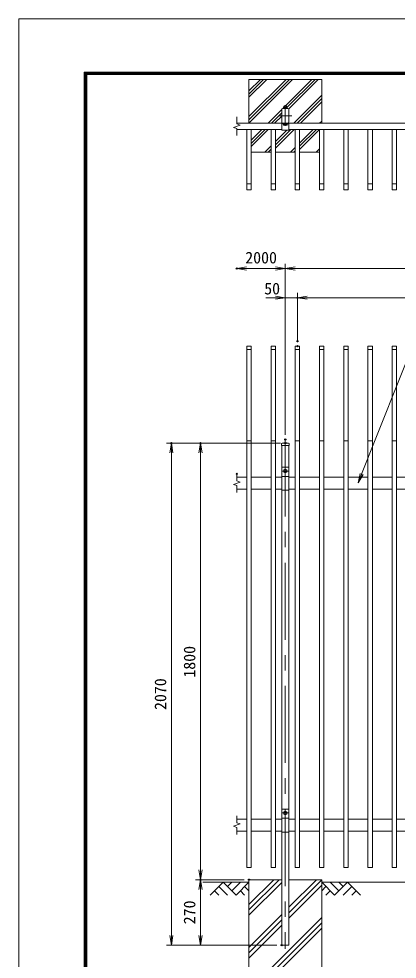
# Model space of a CAD drawing. Units: millimetres, scale not verified. Extents: x -4200 to 4200, y -2970 to 2970.
# Drawn here: x -4200 to -2639, y -908 to 2970 of the extents above; entities that cross this region are included whole.
import ezdxf
from ezdxf.enums import TextEntityAlignment as Align

# ---------------------------------------------------------------- set-up
doc = ezdxf.new("R2010")
doc.units = ezdxf.units.MM
doc.header["$LTSCALE"] = 10
doc.header["$PDMODE"] = 32
doc.header["$PDSIZE"] = 5
doc.linetypes.add('USER1', pattern=[50.8, 31.75, -6.35, 6.35, -6.35])
for name, color, linetype, lineweight in [('0-0_D-BMK', 2, 'USER1', 13), ('0-1_D-BGD', 7, 'Continuous', 18), ('0-2_D-STR4', 7, 'Continuous', 18), ('0-3_D-DCR-HCH', 7, 'Continuous', 13), ('0-4_D-STR3', 3, 'Continuous', 13), ('0-5_D-STR1', 1, 'Continuous', 18), ('0-6_D-STR-DIM', 7, 'Continuous', 13), ('0-7_0', 7, 'Continuous', 18), ('0-A_D-STR-TXT', 7, 'Continuous', 13), ('0-B_D-TTL', 7, 'Continuous', 18)]:
    doc.layers.add(name, color=color, linetype=linetype, lineweight=lineweight)
doc.layers.add('0-8_Defpoints', color=253, linetype='Continuous')
doc.styles.add('ＭＳ ゴシック', font='')
doc.styles.get('ＭＳ ゴシック').set_extended_font_data('MS Gothic')

# ---------------------------------------------------------------- blocks, each defined once
blk = doc.blocks.new('_Open')
at = {"layer": '0-7_0'}
blk.add_line((-10, 1.667), (0, 0), dxfattribs=at)
blk.add_lwpolyline([(-10, -1.667), (0, 0), (-10, 0)], dxfattribs=at)

msp = doc.modelspace()

# ---------------------------------------------------------------- linework, layer by layer
at = {"layer": '0-0_D-BMK'}
for p, q in [((-3127.26, 2720.01), (-3074.26, 2720.01)), ((-3100.76, 2611.51), (-3100.76, 2528.51)), ((-3127.26, 2570.01), (-3074.26, 2570.01)), ((-3100.76, 1235.01), (-3100.76, -864.99)), ((-3100.76, 1235.01), (-3100.76, -864.99)), ((-3088.26, 1105.01), (-3113.26, 1105.01)), ((-3100.76, 1115.01), (-3100.76, 1095.01)), ((-3088.26, -304.99), (-3113.26, -304.99)), ((-3100.76, -294.99), (-3100.76, -314.99))]:
    msp.add_line(p, q, dxfattribs=at)
at = {"layer": '0-1_D-BGD'}
for p, q in [((-3250.76, -589.99), (-3441.6, -589.99)), ((-1250.76, -589.99), (-2950.76, -589.99))]:
    msp.add_line(p, q, dxfattribs=at)
at = {"layer": '0-2_D-STR4'}
for p, q in [((-3250.76, -579.99), (-3250.76, -1079.99)), ((-3115.76, -579.99), (-3250.76, -579.99)), ((-2950.76, -579.99), (-3085.76, -579.99)), ((-2950.76, -579.99), (-2950.76, -1079.99))]:
    msp.add_line(p, q, dxfattribs=at)
at = {"layer": '0-3_D-DCR-HCH'}
for p, q in [((-3250.76, -704.34), (-3126.41, -579.99)), ((-3250.76, -682.25), (-3148.51, -579.99)), ((-3085.76, -694.02), (-2971.73, -579.99)), ((-3085.76, -716.12), (-2950.76, -581.12)), ((-3357.18, -589.99), (-3410.4, -643.21)), ((-3374.92, -607.73), (-3339.28, -643.21)), ((-3357.18, -589.99), (-3303.97, -643.21)), ((-3339.45, -607.73), (-3321.71, -589.99)), ((-3321.71, -625.47), (-3286.24, -589.99)), ((-3303.97, -643.21), (-3250.76, -589.99)), ((-3268.5, -607.73), (-3250.76, -625.39)), ((-3250.76, -726.44), (-3115.76, -591.44)), ((-3085.76, -738.22), (-2950.76, -603.22)), ((-2897.55, -643.21), (-2950.76, -589.99)), ((-2933.02, -607.73), (-2950.76, -625.39)), ((-2879.81, -625.47), (-2915.29, -589.99)), ((-2844.34, -589.99), (-2897.55, -643.21)), ((-2861.98, -607.82), (-2879.81, -589.99)), ((-2826.6, -607.73), (-2862.24, -643.21)), ((-2844.34, -589.99), (-2791.12, -643.21)), ((-3392.66, -625.47), (-3374.84, -643.21)), ((-3286.24, -625.47), (-3268.42, -643.21)), ((-2915.29, -625.47), (-2933.1, -643.21)), ((-2808.86, -625.47), (-2826.68, -643.21)), ((-3250.76, -859.02), (-3115.76, -724.02)), ((-3250.76, -1035.8), (-2950.76, -735.8)), ((-3250.76, -881.12), (-3115.76, -746.12)), ((-3250.76, -1057.9), (-2950.76, -757.9)), ((-3250.76, -903.22), (-3115.76, -768.22)), ((-3250.76, -1079.99), (-2950.76, -779.99))]:
    msp.add_line(p, q, dxfattribs=at)
at = {"layer": '0-4_D-STR3'}
for p, q in [((-3108.8, 2601.01), (-3108.8, 2605.51)), ((-3106.93, 2606.51), (-3094.59, 2606.51)), ((-3106.93, 2606.51), (-3094.59, 2606.51)), ((-3106.93, 2600.01), (-3094.59, 2600.01)), ((-3106.93, 2600.01), (-3094.59, 2600.01)), ((-3104.75, 2605.51), (-3104.75, 2601.01)), ((-3096.65, 2605.51), (-3096.65, 2601.01)), ((-3092.6, 2601.01), (-3092.6, 2605.51)), ((-3108.86, 2536.81), (-3092.66, 2536.81)), ((-3108.86, 2532.31), (-3108.86, 2536.81)), ((-3106.99, 2531.31), (-3094.65, 2531.31)), ((-3104.81, 2532.31), (-3104.81, 2536.81)), ((-3096.71, 2532.31), (-3096.71, 2536.81)), ((-3092.66, 2532.31), (-3092.66, 2536.81)), ((-3115.76, 1119.01), (-3115.76, 1025.81)), ((-3113.76, 1121.01), (-3087.76, 1121.01)), ((-3085.76, 1119.01), (-3085.76, 1025.81)), ((-3115.76, 1083.21), (-3085.76, 1083.21)), ((-3115.76, 1025.81), (-3085.76, 1025.81)), ((-3115.76, -290.99), (-3115.76, -384.19)), ((-3113.76, -288.99), (-3087.76, -288.99)), ((-3085.76, -290.99), (-3085.76, -384.19)), ((-3115.76, -326.79), (-3085.76, -326.79)), ((-3115.76, -384.19), (-3085.76, -384.19))]:
    msp.add_line(p, q, dxfattribs=at)
for points in [[(-3094.26, 1108.76), (-3100.76, 1112.51), (-3107.26, 1108.76), (-3107.26, 1101.25), (-3100.76, 1097.5), (-3094.26, 1101.25)], [(-3094.26, -301.24), (-3100.76, -297.49), (-3107.26, -301.24), (-3107.26, -308.75), (-3100.76, -312.5), (-3094.26, -308.75)]]:
    msp.add_lwpolyline(points, close=True, dxfattribs=at)
for centre in [(-3100.76, 1105.01), (-3100.76, -304.99)]:
    msp.add_circle(centre, 6.25, dxfattribs=at)
for centre, radius, start, end in [((-3106.77, 2603.97), 2.54, 37.21089, 142.78911), ((-3106.77, 2602.54), 2.54, 217.21089, 322.78911), ((-3107.64, 2606.88), 0.5, 279.83916, 352.83194), ((-3100.7, 2606.01), 6.5, 7.16806, 172.83194), ((-3100.7, 2597.8), 8.7, 62.26063, 117.73937), ((-3100.7, 2608.71), 8.7, 242.26063, 297.73937), ((-3094.62, 2603.96), 2.55, 37.42505, 142.57495), ((-3094.62, 2602.56), 2.55, 217.42505, 322.57495), ((-3093.75, 2606.88), 0.5, 187.16806, 253.42019), ((-3106.84, 2533.84), 2.54, 217.21089, 322.78911), ((-3100.76, 2540.01), 8.7, 242.26063, 297.73937), ((-3094.69, 2533.86), 2.55, 217.42505, 322.57495), ((-3113.76, 1119.01), 2, 90, 180), ((-3087.76, 1119.01), 2, 0, 90), ((-3113.76, -290.99), 2, 90, 180), ((-3087.76, -290.99), 2, 0, 90)]:
    msp.add_arc(centre, radius, start, end, dxfattribs=at)
at = {"layer": '0-5_D-STR1'}
for p, q in [((-3090.36, 2600.01), (-3111.16, 2600.01)), ((-3115.76, 2595.41), (-3115.76, 2544.61)), ((-3085.76, 2544.61), (-3085.76, 2595.41)), ((-900.76, 2540.01), (-3300.76, 2540.01)), ((-3085.76, 2536.81), (-3115.76, 2536.81)), ((-3111.16, 2540.01), (-3090.36, 2540.01)), ((-3085.76, 2510.81), (-3085.76, 2540.01)), ((-3115.76, 2514.01), (-3300.76, 2514.01)), ((-3241.76, 2514.01), (-3259.76, 2514.01)), ((-3259.76, 2264.76), (-3259.76, 2514.01)), ((-3241.76, 2264.76), (-3241.76, 2514.01)), ((-3141.76, 2514.01), (-3159.76, 2514.01)), ((-3159.76, 2264.76), (-3159.76, 2514.01)), ((-3141.76, 2264.76), (-3141.76, 2514.01)), ((-1115.76, 2514.01), (-3085.76, 2514.01)), ((-3041.76, 2514.01), (-3059.76, 2514.01)), ((-3059.76, 2264.76), (-3059.76, 2514.01)), ((-3041.76, 2264.76), (-3041.76, 2514.01)), ((-2941.76, 2514.01), (-2959.76, 2514.01)), ((-2959.76, 2264.76), (-2959.76, 2514.01)), ((-2941.76, 2514.01), (-2959.76, 2514.01)), ((-2959.76, 2264.76), (-2959.76, 2514.01)), ((-2941.76, 2264.76), (-2941.76, 2514.01)), ((-2941.76, 2264.76), (-2941.76, 2514.01)), ((-2841.76, 2514.01), (-2859.76, 2514.01)), ((-2859.76, 2264.76), (-2859.76, 2514.01)), ((-2841.76, 2264.76), (-2841.76, 2514.01)), ((-2741.76, 2514.01), (-2759.76, 2514.01)), ((-2759.76, 2264.76), (-2759.76, 2514.01)), ((-2741.76, 2264.76), (-2741.76, 2514.01)), ((-2641.76, 2514.01), (-2659.76, 2514.01)), ((-2659.76, 2264.76), (-2659.76, 2514.01)), ((-2641.76, 2264.76), (-2641.76, 2514.01)), ((-3241.76, 2289.01), (-3259.76, 2289.01)), ((-3141.76, 2289.01), (-3159.76, 2289.01)), ((-3041.76, 2289.01), (-3059.76, 2289.01)), ((-2941.76, 2289.01), (-2959.76, 2289.01)), ((-2941.76, 2289.01), (-2959.76, 2289.01)), ((-2841.76, 2289.01), (-2859.76, 2289.01)), ((-2741.76, 2289.01), (-2759.76, 2289.01)), ((-2641.76, 2289.01), (-2659.76, 2289.01)), ((-3241.76, 2264.76), (-3259.76, 2264.76)), ((-3141.76, 2264.76), (-3159.76, 2264.76)), ((-3041.76, 2264.76), (-3059.76, 2264.76)), ((-2941.76, 2264.76), (-2959.76, 2264.76)), ((-2941.76, 2264.76), (-2959.76, 2264.76)), ((-2841.76, 2264.76), (-2859.76, 2264.76)), ((-2741.76, 2264.76), (-2759.76, 2264.76)), ((-2641.76, 2264.76), (-2659.76, 2264.76)), ((-3259.76, 1620.01), (-3241.76, 1620.01)), ((-3241.76, 1605.72), (-3259.76, 1605.72)), ((-3241.76, 1620.01), (-3241.76, -529.99)), ((-3159.76, 1620.01), (-3141.76, 1620.01)), ((-3141.76, 1605.72), (-3159.76, 1605.72)), ((-3141.76, 1620.01), (-3141.76, -529.99)), ((-3059.76, 1620.01), (-3041.76, 1620.01)), ((-3041.76, 1605.72), (-3059.76, 1605.72)), ((-3041.76, 1620.01), (-3041.76, -529.99)), ((-2959.76, 1620.01), (-2941.76, 1620.01)), ((-2941.76, 1605.72), (-2959.76, 1605.72)), ((-2941.76, 1620.01), (-2941.76, -529.99)), ((-2859.76, 1620.01), (-2841.76, 1620.01)), ((-2841.76, 1605.72), (-2859.76, 1605.72)), ((-2841.76, 1620.01), (-2841.76, -529.99)), ((-2759.76, 1620.01), (-2741.76, 1620.01)), ((-2741.76, 1605.72), (-2759.76, 1605.72)), ((-2741.76, 1620.01), (-2741.76, -529.99)), ((-2659.76, 1620.01), (-2641.76, 1620.01)), ((-2641.76, 1605.72), (-2659.76, 1605.72)), ((-2641.76, 1620.01), (-2641.76, -529.99)), ((-3259.76, 1230.01), (-3241.76, 1230.01)), ((-3159.76, 1230.01), (-3141.76, 1230.01)), ((-3117.01, 1217.01), (-3117.01, 1210.01)), ((-3117.01, 1210.01), (-3084.51, 1210.01)), ((-3115.76, 1210.01), (-3115.76, 1119.01)), ((-3100.76, 1223.01), (-3114.01, 1220.01)), ((-3114.01, 1220.01), (-3087.51, 1220.01)), ((-3100.76, 1223.01), (-3087.51, 1220.01)), ((-3085.76, 1119.01), (-3085.76, 1210.01)), ((-3084.51, 1217.01), (-3084.51, 1210.01)), ((-3059.76, 1230.01), (-3041.76, 1230.01)), ((-2959.76, 1230.01), (-2941.76, 1230.01)), ((-2859.76, 1230.01), (-2841.76, 1230.01)), ((-2759.76, 1230.01), (-2741.76, 1230.01)), ((-2659.76, 1230.01), (-2641.76, 1230.01)), ((-3300.76, 1080.01), (-3259.76, 1080.01)), ((-3241.76, 1080.01), (-3159.76, 1080.01)), ((-3141.76, 1080.01), (-3115.76, 1080.01)), ((-3085.76, 1080.01), (-3059.76, 1080.01)), ((-3041.76, 1080.01), (-2959.76, 1080.01)), ((-2941.76, 1080.01), (-2859.76, 1080.01)), ((-2841.76, 1080.01), (-2759.76, 1080.01)), ((-2741.76, 1080.01), (-2659.76, 1080.01)), ((-2641.76, 1080.01), (-2559.76, 1080.01)), ((-3300.76, 1030.01), (-3259.76, 1030.01)), ((-3241.76, 1030.01), (-3159.76, 1030.01)), ((-3141.76, 1030.01), (-3115.76, 1030.01)), ((-3115.76, 1025.81), (-3115.76, -290.99)), ((-3085.76, 1030.01), (-3059.76, 1030.01)), ((-3085.76, 1025.81), (-3085.76, -290.99)), ((-3041.76, 1030.01), (-2959.76, 1030.01)), ((-2941.76, 1030.01), (-2859.76, 1030.01)), ((-2841.76, 1030.01), (-2759.76, 1030.01)), ((-2741.76, 1030.01), (-2659.76, 1030.01)), ((-2641.76, 1030.01), (-2559.76, 1030.01)), ((-3300.76, -329.99), (-3259.76, -329.99)), ((-3241.76, -329.99), (-3159.76, -329.99)), ((-3141.76, -329.99), (-3115.76, -329.99)), ((-3085.76, -329.99), (-3059.76, -329.99)), ((-3041.76, -329.99), (-2959.76, -329.99)), ((-2941.76, -329.99), (-2859.76, -329.99)), ((-2841.76, -329.99), (-2759.76, -329.99)), ((-2741.76, -329.99), (-2659.76, -329.99)), ((-2641.76, -329.99), (-2559.76, -329.99)), ((-3300.76, -379.99), (-3259.76, -379.99)), ((-3241.76, -379.99), (-3159.76, -379.99)), ((-3141.76, -379.99), (-3115.76, -379.99)), ((-3115.76, -384.19), (-3115.76, -849.99)), ((-3085.76, -379.99), (-3059.76, -379.99)), ((-3085.76, -384.19), (-3085.76, -849.99)), ((-3041.76, -379.99), (-2959.76, -379.99)), ((-2941.76, -379.99), (-2859.76, -379.99)), ((-2841.76, -379.99), (-2759.76, -379.99)), ((-2741.76, -379.99), (-2659.76, -379.99)), ((-2641.76, -379.99), (-2559.76, -379.99)), ((-3115.76, -849.99), (-3085.76, -849.99))]:
    msp.add_line(p, q, dxfattribs=at)
for points in [[(-3085.76, 2510.81), (-3115.76, 2510.81), (-3115.76, 2540.01)], [(-3259.76, 1620.01), (-3259.76, -529.99), (-3241.76, -529.99)], [(-3159.76, 1620.01), (-3159.76, -529.99), (-3141.76, -529.99)], [(-3059.76, 1620.01), (-3059.76, -529.99), (-3041.76, -529.99)], [(-2959.76, 1620.01), (-2959.76, -529.99), (-2941.76, -529.99)], [(-2859.76, 1620.01), (-2859.76, -529.99), (-2841.76, -529.99)], [(-2759.76, 1620.01), (-2759.76, -529.99), (-2741.76, -529.99)], [(-2659.76, 1620.01), (-2659.76, -529.99), (-2641.76, -529.99)]]:
    msp.add_lwpolyline(points, dxfattribs=at)
for centre, radius, start, end in [((-3111.16, 2595.41), 4.6, 90, 180), ((-3090.36, 2595.41), 4.6, 0, 90), ((-3111.16, 2544.61), 4.6, 180, 270), ((-3090.36, 2544.61), 4.6, 270, 0), ((-3114.01, 1217.01), 3, 90, 180), ((-3087.51, 1217.01), 3, 0, 90)]:
    msp.add_arc(centre, radius, start, end, dxfattribs=at)
at = {"layer": '0-6_D-STR-DIM'}
for p, q in [((-3300.76, 2565.34), (-3300.76, 2536.53)), ((-3313.97, 2522.1), (-3287.55, 2531.72)), ((-3300.76, 2517.29), (-3313.97, 2522.1)), ((-3287.55, 2531.72), (-3300.76, 2536.53)), ((-3300.76, 2517.29), (-3300.76, 2488.48)), ((-3100.76, 1940.01), (-3300.76, 1940.01)), ((-3100.76, 1255.01), (-3100.76, 1960.01)), ((-3100.76, 1255.01), (-3100.76, 1960.01)), ((-3100.76, 1940.01), (-1100.76, 1940.01)), ((-3100.76, 1255.01), (-3100.76, 1840.01)), ((-3050.76, 1640.01), (-3050.76, 1840.01)), ((-3050.76, 1660.01), (-3050.76, 1840.01)), ((-3140.76, 1820.01), (-3180.76, 1820.01)), ((-3100.76, 1820.01), (-3050.76, 1820.01)), ((-3050.76, 1820.01), (-1150.76, 1820.01)), ((-3010.76, 1820.01), (-2970.76, 1820.01)), ((-3120.76, 1220.01), (-3590.76, 1220.01)), ((-3570.76, -849.99), (-3570.76, 1220.01)), ((-3120.76, 1220.01), (-3470.76, 1220.01)), ((-3450.76, -579.99), (-3450.76, 1220.01)), ((-3300.76, 1093.43), (-3300.76, 1064.63)), ((-3313.97, 1050.2), (-3287.55, 1059.82)), ((-3300.76, 1045.39), (-3313.97, 1050.2)), ((-3287.55, 1059.82), (-3300.76, 1064.63)), ((-3300.76, 1045.39), (-3300.76, 1016.58)), ((-3300.76, -316.57), (-3300.76, -345.37)), ((-3287.55, -350.18), (-3300.76, -345.37)), ((-3313.97, -359.8), (-3287.55, -350.18)), ((-3300.76, -364.61), (-3313.97, -359.8)), ((-3300.76, -364.61), (-3300.76, -393.42)), ((-3270.76, -579.99), (-3470.76, -579.99)), ((-3270.76, -579.99), (-3470.76, -579.99)), ((-3450.76, -849.99), (-3450.76, -579.99)), ((-3135.76, -849.99), (-3590.76, -849.99)), ((-3135.76, -849.99), (-3470.76, -849.99))]:
    msp.add_line(p, q, dxfattribs=at)
at = {"layer": '0-7_0'}
for p, q in [((-3250.76, 2646.19), (-3176.95, 2720.01)), ((-3250.76, 2540.13), (-3070.88, 2720.01)), ((-3250.76, 2659.45), (-3190.2, 2720.01)), ((-3250.76, 2553.38), (-3084.14, 2720.01)), ((-3250.76, 2672.71), (-3203.46, 2720.01)), ((-3250.76, 2566.64), (-3097.4, 2720.01)), ((-3099.05, 2612.29), (-2991.33, 2720.01)), ((-3092.6, 2605.48), (-2978.07, 2720.01)), ((-3086.67, 2598.15), (-2964.81, 2720.01)), ((-3065.26, 2540.01), (-2950.76, 2654.51)), ((-3052.01, 2540.01), (-2950.76, 2641.25)), ((-3111.33, 2600), (-3108.8, 2602.54)), ((-3038.75, 2540.01), (-2950.76, 2627.99)), ((-3171.33, 2540.01), (-3115.76, 2595.58)), ((-3158.07, 2540.01), (-3115.76, 2582.32)), ((-3144.81, 2540.01), (-3115.76, 2569.06)), ((-2959.2, 2540.01), (-2950.76, 2548.44)), ((-3241.76, 2443.06), (-3170.81, 2514.01)), ((-3241.76, 2456.32), (-3184.07, 2514.01)), ((-3241.76, 2469.58), (-3197.33, 2514.01)), ((-3141.76, 2436.99), (-3064.75, 2514.01)), ((-3141.76, 2450.25), (-3078.01, 2514.01)), ((-3141.76, 2463.51), (-3094.46, 2510.81)), ((-3041.76, 2444.19), (-2971.94, 2514.01)), ((-3041.76, 2457.44), (-2985.2, 2514.01)), ((-3041.76, 2430.93), (-2959.76, 2512.93)), ((-3185.26, 2420.01), (-3159.76, 2445.51)), ((-3159.76, 2420.01), (-3241.76, 2420.01)), ((-3172.01, 2420.01), (-3159.76, 2432.25)), ((-3059.76, 2420.01), (-3141.76, 2420.01)), ((-3079.2, 2420.01), (-3059.76, 2439.44)), ((-3065.94, 2420.01), (-3059.76, 2426.19)), ((-2959.76, 2420.01), (-3041.76, 2420.01)), ((-2973.13, 2420.01), (-2959.76, 2433.38)), ((-2959.87, 2420.01), (-2959.76, 2420.12))]:
    msp.add_line(p, q, dxfattribs=at)
msp.add_lwpolyline([(-3250.76, 2540.01), (-3250.76, 2720.01), (-2950.76, 2720.01), (-2950.76, 2540.01)], dxfattribs=at)
at = {"layer": '0-8_Defpoints'}
for p in [(-3300.76, 1940.01), (-3050.76, 1820.01), (-3050.76, 1640.01), (-3050.76, 1620.01), (-3570.76, 1220.01), (-3450.76, 1220.01), (-3100.76, 1235.01), (-3100.76, 1220.01), (-3300.76, 1093.43), (-3450.76, -579.99), (-3250.76, -579.99), (-3115.76, -849.99)]:
    msp.add_point(p, dxfattribs=at)
at = {"layer": '0-A_D-STR-TXT'}
msp.add_lwpolyline([(-2061.43, 1695.5), (-2546.12, 1695.5), (-2799.77, 1057.68)], dxfattribs=at)
at = {"layer": '0-B_D-TTL'}
for points in [[(-4200.04, -2969.99), (4199.96, -2969.99), (4199.96, 2970.01), (-4200.04, 2970.01)], [(-3930.04, 2750.01), (3929.96, 2750.01), (3929.96, -2749.99), (-3930.04, -2749.99)], [(-3927.54, 2747.51), (3927.46, 2747.51), (3927.46, -2747.49), (-3927.54, -2747.49)], [(-3925.04, 2745.01), (3924.96, 2745.01), (3924.96, -2744.99), (-3925.04, -2744.99)], [(-3922.54, 2742.51), (3922.46, 2742.51), (3922.46, -2742.49), (-3922.54, -2742.49)], [(-3920.04, 2740.01), (3919.96, 2740.01), (3919.96, -2739.99), (-3920.04, -2739.99)]]:
    msp.add_lwpolyline(points, close=True, dxfattribs=at)

# ---------------------------------------------------------------- block references
at = {"layer": '0-6_D-STR-DIM', "xscale": 4, "yscale": 4}
for p, rotation in [((-3300.76, 1940.01), 180), ((-3100.76, 1940.01), 180), ((-3050.76, 1820.01), 180), ((-3050.76, 1820.01), 180), ((-3570.76, 1220.01), 90), ((-3450.76, 1220.01), 90), ((-3450.76, -579.99), 270), ((-3450.76, -579.99), 90), ((-3570.76, -849.99), 270), ((-3450.76, -849.99), 270)]:
    msp.add_blockref('_Open', p, dxfattribs=dict(at, rotation=rotation))
for p in [(-3100.76, 1940.01), (-3100.76, 1820.01)]:
    msp.add_blockref('_Open', p, dxfattribs=at)
at = {"layer": '0-A_D-STR-TXT', "xscale": 4, "yscale": 4, "rotation": 248.31295}
msp.add_blockref('_Open', (-2800.51, 1055.82), dxfattribs=at)

# ---------------------------------------------------------------- texts
at = {"layer": '0-6_D-STR-DIM', "style": 'ＭＳ ゴシック'}
for s, p in [('2000', (-3266.03, 1946.75)), ('50', (-3187.8, 1819.04))]:
    msp.add_text(s, height=48.09, dxfattribs=at).set_placement(p, align=Align.BOTTOM_LEFT)
for s, p in [('1800', (-3457.51, 253.09)), ('2070', (-3577.51, 119.74)), ('270', (-3457.51, -764.01))]:
    msp.add_text(s, height=48.09, rotation=90, dxfattribs=at).set_placement(p, align=Align.BOTTOM_LEFT)

doc.saveas('drawing.dxf')
